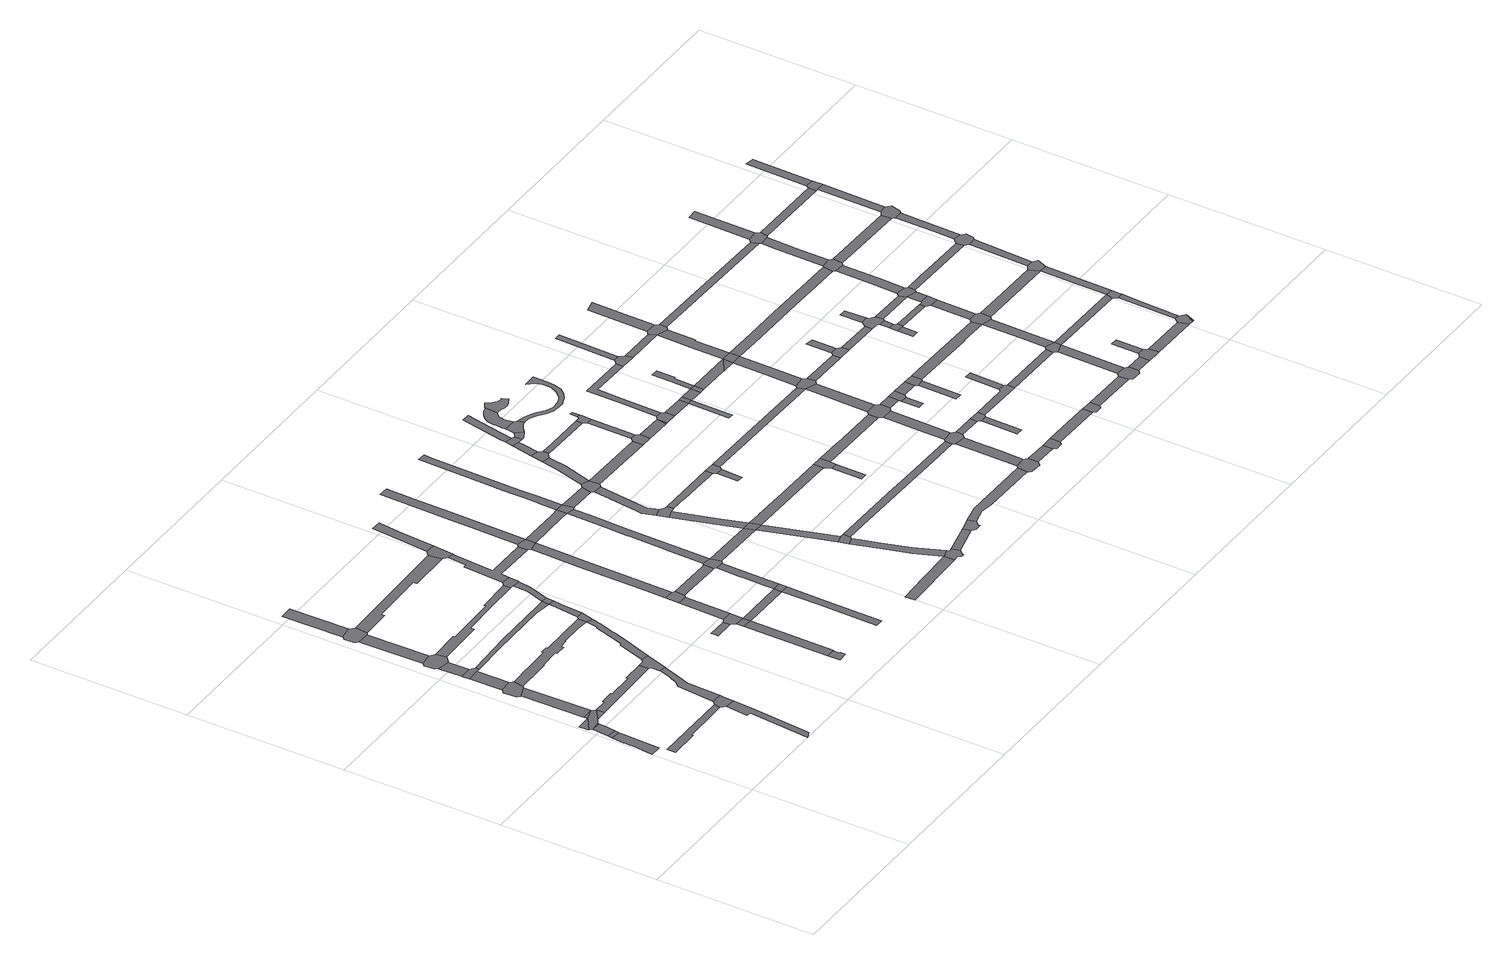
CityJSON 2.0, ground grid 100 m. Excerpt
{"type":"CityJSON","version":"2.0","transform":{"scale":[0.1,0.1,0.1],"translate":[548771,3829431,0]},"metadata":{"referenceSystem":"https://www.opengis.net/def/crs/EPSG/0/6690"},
"CityObjects":{
"road1":{"type":"Road","attributes":{"RoadStructureAttribute.sectionType":"1"},"geometry":[{"type":"MultiSurface","lod":"1","boundaries":[[[0,1,2,3,4,5,6,7,8,9]]]}]},
"road2":{"type":"Road","geometry":[{"type":"MultiSurface","lod":"1","boundaries":[[[10,0,9,11]]]}]},
"road3":{"type":"Road","attributes":{"RoadStructureAttribute.sectionType":"1"},"geometry":[{"type":"MultiSurface","lod":"1","boundaries":[[[12,13,10,11,14,15]]]}]},
"road4":{"type":"Road","attributes":{"RoadStructureAttribute.sectionType":"1"},"geometry":[{"type":"MultiSurface","lod":"1","boundaries":[[[16,12,15]]]}]},
"road5":{"type":"Road","geometry":[{"type":"MultiSurface","lod":"1","boundaries":[[[17,18,19]]]}]},
"road6":{"type":"Road","attributes":{"RoadStructureAttribute.sectionType":"1"},"geometry":[{"type":"MultiSurface","lod":"1","boundaries":[[[20,21,22,17,19,12,16,23,24,25]]]}]},
"road7":{"type":"Road","attributes":{"RoadStructureAttribute.sectionType":"1"},"geometry":[{"type":"MultiSurface","lod":"1","boundaries":[[[22,26,17]]]}]},
"road8":{"type":"Road","geometry":[{"type":"MultiSurface","lod":"1","boundaries":[[[25,24,27]]]}]},
"road9":{"type":"Road","attributes":{"RoadStructureAttribute.sectionType":"1"},"geometry":[{"type":"MultiSurface","lod":"1","boundaries":[[[28,29,30,31,32,33,34,35,36]]]}]},
"road10":{"type":"Road","attributes":{"RoadStructureAttribute.sectionType":"1"},"geometry":[{"type":"MultiSurface","lod":"1","boundaries":[[[37,38,39,26,22]]]}]},
"road11":{"type":"Road","geometry":[{"type":"MultiSurface","lod":"1","boundaries":[[[40,41,42,43,44,45,46,47,39,38,48,49]]]}]},
"road12":{"type":"Road","attributes":{"RoadStructureAttribute.sectionType":"1"},"geometry":[{"type":"MultiSurface","lod":"1","boundaries":[[[50,51,42,41]]]}]},
"road13":{"type":"Road","attributes":{"RoadStructureAttribute.sectionType":"1"},"geometry":[{"type":"MultiSurface","lod":"1","boundaries":[[[52,53,54,55,56,57,58,59,60]]]}]},
"road14":{"type":"Road","geometry":[{"type":"MultiSurface","lod":"1","boundaries":[[[61,62,63,64,65,51,50,66,67,68]]]}]},
"road15":{"type":"Road","attributes":{"RoadStructureAttribute.sectionType":"1"},"geometry":[{"type":"MultiSurface","lod":"1","boundaries":[[[69,70,63,62,71,72]]]}]},
"road16":{"type":"Road","geometry":[{"type":"MultiSurface","lod":"1","boundaries":[[[73,74,75,76,77,78,69,72,79,80,81]]]}]},
"road17":{"type":"Road","attributes":{"RoadStructureAttribute.sectionType":"1"},"geometry":[{"type":"MultiSurface","lod":"1","boundaries":[[[82,83,84,85,86,87,88,25,27,89]]]}]},
"road18":{"type":"Road","geometry":[{"type":"MultiSurface","lod":"1","boundaries":[[[90,36,35,52,60,91,92,93]]]}]},
"road19":{"type":"Road","attributes":{"RoadStructureAttribute.sectionType":"1"},"geometry":[{"type":"MultiSurface","lod":"1","boundaries":[[[94,95,75,74,96]]]}]},
"road20":{"type":"Road","geometry":[{"type":"MultiSurface","lod":"1","boundaries":[[[97,98,99,100,101,102,103,104,94,96,105,106,107]]]}]},
"road21":{"type":"Road","attributes":{"RoadStructureAttribute.sectionType":"1"},"geometry":[{"type":"MultiSurface","lod":"1","boundaries":[[[108,109,110,111,112,113,114,115,90,93,116,117,118,119,120,121]]]}]},
"road22":{"type":"Road","attributes":{"RoadStructureAttribute.sectionType":"1"},"geometry":[{"type":"MultiSurface","lod":"1","boundaries":[[[122,123,99,98]]]}]},
"road23":{"type":"Road","attributes":{"RoadStructureAttribute.sectionType":"1"},"geometry":[{"type":"MultiSurface","lod":"1","boundaries":[[[124,125,126,127,128,129,130,131,132,49,48,133,134,135,136,137,138,139,140,141,142,143,144,145]]]}]},
"road24":{"type":"Road","geometry":[{"type":"MultiSurface","lod":"1","boundaries":[[[146,147,82,89,148,108,121,149]]]}]},
"road25":{"type":"Road","attributes":{"RoadStructureAttribute.sectionType":"1"},"geometry":[{"type":"MultiSurface","lod":"1","boundaries":[[[150,151,152,153,68,67,154,155,156,157,158]]]}]},
"road26":{"type":"Road","attributes":{"RoadStructureAttribute.sectionType":"1"},"geometry":[{"type":"MultiSurface","lod":"1","boundaries":[[[159,160,161,162,163,164,165,81,80,166,167,168,169,170]]]}]},
"road27":{"type":"Road","attributes":{"RoadStructureAttribute.sectionType":"1"},"geometry":[{"type":"MultiSurface","lod":"1","boundaries":[[[144,171,172,173,174,175,176,146,149,177,178,179,180,181,182,183,184]]]}]},
"road28":{"type":"Road","attributes":{"RoadStructureAttribute.sectionType":"1"},"geometry":[{"type":"MultiSurface","lod":"1","boundaries":[[[185,186,107,106,187,188,189,190,191,192,193,194]]]}]},
"road29":{"type":"Road","geometry":[{"type":"MultiSurface","lod":"1","boundaries":[[[195,145,144,184,196]]]}]},
"road30":{"type":"Road","attributes":{"RoadStructureAttribute.sectionType":"1"},"geometry":[{"type":"MultiSurface","lod":"1","boundaries":[[[197,198,199,200,201,202,203]]]}]},
"road31":{"type":"Road","attributes":{"RoadStructureAttribute.sectionType":"1"},"geometry":[{"type":"MultiSurface","lod":"1","boundaries":[[[158,204,195,196,205,206]]]}]},
"road32":{"type":"Road","attributes":{"RoadStructureAttribute.sectionType":"1"},"geometry":[{"type":"MultiSurface","lod":"1","boundaries":[[[207,208,209,210,211,212,213]]]}]},
"road33":{"type":"Road","attributes":{"RoadStructureAttribute.sectionType":"1"},"geometry":[{"type":"MultiSurface","lod":"1","boundaries":[[[214,215,197,203,216,217]]]}]},
"road34":{"type":"Road","geometry":[{"type":"MultiSurface","lod":"1","boundaries":[[[150,158,206,218,219]]]}]},
"road35":{"type":"Road","attributes":{"RoadStructureAttribute.sectionType":"1"},"geometry":[{"type":"MultiSurface","lod":"1","boundaries":[[[220,221,150,219,222,223]]]}]},
"road36":{"type":"Road","geometry":[{"type":"MultiSurface","lod":"1","boundaries":[[[224,214,217,225]]]}]},
"road37":{"type":"Road","geometry":[{"type":"MultiSurface","lod":"1","boundaries":[[[226,213,212,224,225,227,228]]]}]},
"road38":{"type":"Road","geometry":[{"type":"MultiSurface","lod":"1","boundaries":[[[229,159,170,230,220,223,231,232]]]}]},
"road39":{"type":"Road","attributes":{"RoadStructureAttribute.sectionType":"1"},"geometry":[{"type":"MultiSurface","lod":"1","boundaries":[[[233,234,226,228,235]]]}]},
"road40":{"type":"Road","geometry":[{"type":"MultiSurface","lod":"1","boundaries":[[[236,233,235,237,238,239]]]}]},
"road41":{"type":"Road","attributes":{"RoadStructureAttribute.sectionType":"1"},"geometry":[{"type":"MultiSurface","lod":"1","boundaries":[[[225,217,240,241,242]]]}]},
"road42":{"type":"Road","geometry":[{"type":"MultiSurface","lod":"1","boundaries":[[[243,244,185,194,245,246,247,248]]]}]},
"road43":{"type":"Road","attributes":{"RoadStructureAttribute.sectionType":"1"},"geometry":[{"type":"MultiSurface","lod":"1","boundaries":[[[246,249,250,229,232,251,252,253,254,255,256,257,258,259,260,261,247]]]}]},
"road44":{"type":"Road","attributes":{"RoadStructureAttribute.sectionType":"1"},"geometry":[{"type":"MultiSurface","lod":"1","boundaries":[[[241,262,263,264,265,266,267,268]]]}]},
"road45":{"type":"Road","attributes":{"RoadStructureAttribute.sectionType":"1"},"geometry":[{"type":"MultiSurface","lod":"1","boundaries":[[[269,270,271,272,273,274,275,236,239]]]}]},
"road46":{"type":"Road","attributes":{"RoadStructureAttribute.sectionType":"1"},"geometry":[{"type":"MultiSurface","lod":"1","boundaries":[[[276,243,248,277,278]]]}]},
"road47":{"type":"Road","attributes":{"RoadStructureAttribute.sectionType":"1"},"geometry":[{"type":"MultiSurface","lod":"1","boundaries":[[[279,280,238,237,281,282,283,284]]]}]},
"road48":{"type":"Road","geometry":[{"type":"MultiSurface","lod":"1","boundaries":[[[242,241,268,285]]]}]},
"road49":{"type":"Road","geometry":[{"type":"MultiSurface","lod":"1","boundaries":[[[286,256,255,273,272,287]]]}]},
"road50":{"type":"Road","attributes":{"RoadStructureAttribute.sectionType":"1"},"geometry":[{"type":"MultiSurface","lod":"1","boundaries":[[[288,289,290,291,292,242,285,293,294,295,296]]]}]},
"road51":{"type":"Road","geometry":[{"type":"MultiSurface","lod":"1","boundaries":[[[297,284,283,288,296,298,299]]]}]},
"road52":{"type":"Road","attributes":{"RoadStructureAttribute.sectionType":"1"},"geometry":[{"type":"MultiSurface","lod":"1","boundaries":[[[300,301,302,303,286,287,304,305,306]]]}]},
"road53":{"type":"Road","attributes":{"RoadStructureAttribute.sectionType":"1"},"geometry":[{"type":"MultiSurface","lod":"1","boundaries":[[[307,287,272,308,309,310]]]}]},
"road54":{"type":"Road","attributes":{"RoadStructureAttribute.sectionType":"1"},"geometry":[{"type":"MultiSurface","lod":"1","boundaries":[[[309,311,312,313,314,315,316,297,299,317,318,319,320,321]]]}]},
"road55":{"type":"Road","attributes":{"RoadStructureAttribute.sectionType":"1"},"geometry":[{"type":"MultiSurface","lod":"1","boundaries":[[[322,323,324,325,326,327]]]}]},
"road56":{"type":"Road","attributes":{"RoadStructureAttribute.sectionType":"1"},"geometry":[{"type":"MultiSurface","lod":"1","boundaries":[[[328,299,298,329,330,331]]]}]},
"road57":{"type":"Road","geometry":[{"type":"MultiSurface","lod":"1","boundaries":[[[310,309,321,332,333]]]}]},
"road58":{"type":"Road","geometry":[{"type":"MultiSurface","lod":"1","boundaries":[[[331,330,334,335]]]}]},
"road59":{"type":"Road","attributes":{"RoadStructureAttribute.sectionType":"1"},"geometry":[{"type":"MultiSurface","lod":"1","boundaries":[[[330,336,337,338,339,334]]]}]},
"road60":{"type":"Road","attributes":{"RoadStructureAttribute.sectionType":"1"},"geometry":[{"type":"MultiSurface","lod":"1","boundaries":[[[340,341,342,343,344,331,335]]]}]},
"road61":{"type":"Road","geometry":[{"type":"MultiSurface","lod":"1","boundaries":[[[338,337,345,346,347,348]]]}]},
"road62":{"type":"Road","attributes":{"RoadStructureAttribute.sectionType":"1"},"geometry":[{"type":"MultiSurface","lod":"1","boundaries":[[[349,350,351,346,345,352,353,322,354]]]}]},
"road63":{"type":"Road","geometry":[{"type":"MultiSurface","lod":"1","boundaries":[[[355,356,357,343,342,358,359]]]}]},
"road64":{"type":"Road","attributes":{"RoadStructureAttribute.sectionType":"1"},"geometry":[{"type":"MultiSurface","lod":"1","boundaries":[[[360,361,333,332,362,363]]]}]},
"road65":{"type":"Road","geometry":[{"type":"MultiSurface","lod":"1","boundaries":[[[364,365,354,322,327,366,367,368,369,370,371,372,373]]]}]},
"road66":{"type":"Road","attributes":{"RoadStructureAttribute.sectionType":"1"},"geometry":[{"type":"MultiSurface","lod":"1","boundaries":[[[374,375,376,377,378,379,380,381,310,333,382,383,384,385,386]]]}]},
"road67":{"type":"Road","attributes":{"RoadStructureAttribute.sectionType":"1"},"geometry":[{"type":"MultiSurface","lod":"1","boundaries":[[[387,388,389,357,356,390,391,392]]]}]},
"road68":{"type":"Road","geometry":[{"type":"MultiSurface","lod":"1","boundaries":[[[393,363,362,387,392,394,395]]]}]},
"road69":{"type":"Road","attributes":{"RoadStructureAttribute.sectionType":"1"},"geometry":[{"type":"MultiSurface","lod":"1","boundaries":[[[396,373,372,397]]]}]},
"road70":{"type":"Road","attributes":{"RoadStructureAttribute.sectionType":"1"},"geometry":[{"type":"MultiSurface","lod":"1","boundaries":[[[359,358,398,399,400,401,402,403]]]}]},
"road71":{"type":"Road","attributes":{"RoadStructureAttribute.sectionType":"1"},"geometry":[{"type":"MultiSurface","lod":"1","boundaries":[[[404,405,393,395,406,407]]]}]},
"road72":{"type":"Road","geometry":[{"type":"MultiSurface","lod":"1","boundaries":[[[408,396,397,409,410,411,412]]]}]},
"road73":{"type":"Road","attributes":{"RoadStructureAttribute.sectionType":"1"},"geometry":[{"type":"MultiSurface","lod":"1","boundaries":[[[413,414,415,416,417,335,334,418,419,420]]]}]},
"road74":{"type":"Road","geometry":[{"type":"MultiSurface","lod":"1","boundaries":[[[421,404,407,422,423,424,425]]]}]},
"road75":{"type":"Road","attributes":{"RoadStructureAttribute.sectionType":"1"},"geometry":[{"type":"MultiSurface","lod":"1","boundaries":[[[395,394,426,427,428]]]}]},
"road76":{"type":"Road","attributes":{"RoadStructureAttribute.sectionType":"1"},"geometry":[{"type":"MultiSurface","lod":"1","boundaries":[[[429,430,421,425,431,432,433]]]}]},
"road77":{"type":"Road","geometry":[{"type":"MultiSurface","lod":"1","boundaries":[[[434,435,436,437]]]}]},
"road78":{"type":"Road","geometry":[{"type":"MultiSurface","lod":"1","boundaries":[[[438,429,433,439,440,441]]]}]},
"road79":{"type":"Road","geometry":[{"type":"MultiSurface","lod":"1","boundaries":[[[403,402,434,437,442,443]]]}]},
"road80":{"type":"Road","attributes":{"RoadStructureAttribute.sectionType":"1"},"geometry":[{"type":"MultiSurface","lod":"1","boundaries":[[[444,445,440,439,446,447]]]}]},
"road81":{"type":"Road","attributes":{"RoadStructureAttribute.sectionType":"1"},"geometry":[{"type":"MultiSurface","lod":"1","boundaries":[[[448,449,450,438,441,451,452]]]}]},
"road82":{"type":"Road","attributes":{"RoadStructureAttribute.sectionType":"1"},"geometry":[{"type":"MultiSurface","lod":"1","boundaries":[[[453,454,455,456,457,458,459,348,347,460,461,462,463]]]}]},
"road83":{"type":"Road","attributes":{"RoadStructureAttribute.sectionType":"1"},"geometry":[{"type":"MultiSurface","lod":"1","boundaries":[[[464,424,423,465,466]]]}]},
"road84":{"type":"Road","geometry":[{"type":"MultiSurface","lod":"1","boundaries":[[[467,468,444,447,469,470,471,472,473]]]}]},
"road85":{"type":"Road","attributes":{"RoadStructureAttribute.sectionType":"1"},"geometry":[{"type":"MultiSurface","lod":"1","boundaries":[[[474,408,412,475,476,477,478]]]}]},
"road86":{"type":"Road","attributes":{"RoadStructureAttribute.sectionType":"1"},"geometry":[{"type":"MultiSurface","lod":"1","boundaries":[[[479,480,481,482,483,484,485,486,487,488,489,467,473,490,491,492,493,494,495,496]]]}]},
"road87":{"type":"Road","geometry":[{"type":"MultiSurface","lod":"1","boundaries":[[[497,498,499,500]]]}]},
"road88":{"type":"Road","geometry":[{"type":"MultiSurface","lod":"1","boundaries":[[[501,428,427,502,503,504]]]}]},
"road89":{"type":"Road","geometry":[{"type":"MultiSurface","lod":"1","boundaries":[[[420,419,497,500,505,506]]]}]},
"road90":{"type":"Road","attributes":{"RoadStructureAttribute.sectionType":"1"},"geometry":[{"type":"MultiSurface","lod":"1","boundaries":[[[507,501,504,508]]]}]},
"road91":{"type":"Road","geometry":[{"type":"MultiSurface","lod":"1","boundaries":[[[509,510,511,466,465,507,508,512,513,514,515]]]}]},
"road92":{"type":"Road","attributes":{"RoadStructureAttribute.sectionType":"1"},"geometry":[{"type":"MultiSurface","lod":"1","boundaries":[[[503,502,516,517]]]}]},
"road93":{"type":"Road","geometry":[{"type":"MultiSurface","lod":"1","boundaries":[[[518,519,520,521,522,479,496,523,524,525,526,527,528,529,530]]]}]},
"road94":{"type":"Road","geometry":[{"type":"MultiSurface","lod":"1","boundaries":[[[531,532,533,509,515]]]}]},
"road95":{"type":"Road","attributes":{"RoadStructureAttribute.sectionType":"1"},"geometry":[{"type":"MultiSurface","lod":"1","boundaries":[[[517,516,534]]]}]},
"road96":{"type":"Road","attributes":{"RoadStructureAttribute.sectionType":"1"},"geometry":[{"type":"MultiSurface","lod":"1","boundaries":[[[535,536,537,538,539,540,541,542,543,544,545,546,547,548,549,550,551,552,553,554,555,556,557,558,559,560,561,562,563,564,565,472,471]]]}]},
"road97":{"type":"Road","geometry":[{"type":"MultiSurface","lod":"1","boundaries":[[[566,517,534,567,568,569]]]}]},
"road98":{"type":"Road","attributes":{"RoadStructureAttribute.sectionType":"1"},"geometry":[{"type":"MultiSurface","lod":"1","boundaries":[[[570,443,442,571,572]]]}]},
"road99":{"type":"Road","geometry":[{"type":"MultiSurface","lod":"1","boundaries":[[[573,574,478,477,575,576,577,578,579,580]]]}]},
"road100":{"type":"Road","attributes":{"RoadStructureAttribute.sectionType":"1"},"geometry":[{"type":"MultiSurface","lod":"1","boundaries":[[[581,582,506,505,583,584]]]}]},
"road101":{"type":"Road","attributes":{"RoadStructureAttribute.sectionType":"1"},"geometry":[{"type":"MultiSurface","lod":"1","boundaries":[[[568,567,585,586,587]]]}]},
"road102":{"type":"Road","attributes":{"RoadStructureAttribute.sectionType":"1"},"geometry":[{"type":"MultiSurface","lod":"1","boundaries":[[[588,589,574,573,590,591,592,593]]]}]},
"road103":{"type":"Road","attributes":{"RoadStructureAttribute.sectionType":"1"},"geometry":[{"type":"MultiSurface","lod":"1","boundaries":[[[586,594,595,596,597,598,599,600]]]}]},
"road104":{"type":"Road","geometry":[{"type":"MultiSurface","lod":"1","boundaries":[[[587,586,600,601]]]}]},
"road105":{"type":"Road","attributes":{"RoadStructureAttribute.sectionType":"1"},"geometry":[{"type":"MultiSurface","lod":"1","boundaries":[[[580,579,602,603]]]}]},
"road106":{"type":"Road","geometry":[{"type":"MultiSurface","lod":"1","boundaries":[[[604,605,463,462,588,593,606,607]]]}]},
"road107":{"type":"Road","attributes":{"RoadStructureAttribute.sectionType":"1"},"geometry":[{"type":"MultiSurface","lod":"1","boundaries":[[[608,609,566,569,610,611,612,613]]]}]},
"road108":{"type":"Road","attributes":{"RoadStructureAttribute.sectionType":"1"},"geometry":[{"type":"MultiSurface","lod":"1","boundaries":[[[601,600,614,615,616]]]}]},
"road109":{"type":"Road","attributes":{"RoadStructureAttribute.sectionType":"1"},"geometry":[{"type":"MultiSurface","lod":"1","boundaries":[[[617,618,605,604,619,620]]]}]},
"road110":{"type":"Road","geometry":[{"type":"MultiSurface","lod":"1","boundaries":[[[603,602,621,622,623,624]]]}]},
"road111":{"type":"Road","geometry":[{"type":"MultiSurface","lod":"1","boundaries":[[[616,615,625,626,627]]]}]},
"road112":{"type":"Road","attributes":{"RoadStructureAttribute.sectionType":"1"},"geometry":[{"type":"MultiSurface","lod":"1","boundaries":[[[607,606,628,629]]]}]},
"road113":{"type":"Road","geometry":[{"type":"MultiSurface","lod":"1","boundaries":[[[630,631,584,583,617,620,632,633]]]}]},
"road114":{"type":"Road","attributes":{"RoadStructureAttribute.sectionType":"1"},"geometry":[{"type":"MultiSurface","lod":"1","boundaries":[[[634,635,636,637,638,616,627]]]}]},
"road115":{"type":"Road","geometry":[{"type":"MultiSurface","lod":"1","boundaries":[[[639,640,641,642]]]}]},
"road116":{"type":"Road","attributes":{"RoadStructureAttribute.sectionType":"1"},"geometry":[{"type":"MultiSurface","lod":"1","boundaries":[[[571,631,630,643]]]}]},
"road117":{"type":"Road","geometry":[{"type":"MultiSurface","lod":"1","boundaries":[[[629,628,642,641,644,645]]]}]},
"road118":{"type":"Road","attributes":{"RoadStructureAttribute.sectionType":"1"},"geometry":[{"type":"MultiSurface","lod":"1","boundaries":[[[633,632,646,647,648]]]}]},
"road119":{"type":"Road","attributes":{"RoadStructureAttribute.sectionType":"1"},"geometry":[{"type":"MultiSurface","lod":"1","boundaries":[[[649,627,626,650,651]]]}]},
"road120":{"type":"Road","geometry":[{"type":"MultiSurface","lod":"1","boundaries":[[[652,613,612,653,654,655]]]}]},
"road121":{"type":"Road","attributes":{"RoadStructureAttribute.sectionType":"1"},"geometry":[{"type":"MultiSurface","lod":"1","boundaries":[[[652,655,656]]]}]},
"road122":{"type":"Road","geometry":[{"type":"MultiSurface","lod":"1","boundaries":[[[657,658,659,660]]]}]},
"road123":{"type":"Road","attributes":{"RoadStructureAttribute.sectionType":"1"},"geometry":[{"type":"MultiSurface","lod":"1","boundaries":[[[661,624,623,662,663]]]}]},
"road124":{"type":"Road","geometry":[{"type":"MultiSurface","lod":"1","boundaries":[[[664,665,572,571,643,666,667]]]}]},
"road125":{"type":"Road","geometry":[{"type":"MultiSurface","lod":"1","boundaries":[[[648,647,657,660,668,669]]]}]},
"road126":{"type":"Road","attributes":{"RoadStructureAttribute.sectionType":"1"},"geometry":[{"type":"MultiSurface","lod":"1","boundaries":[[[670,671,672,673,674,675,652,656]]]}]},
"road127":{"type":"Road","attributes":{"RoadStructureAttribute.sectionType":"1"},"geometry":[{"type":"MultiSurface","lod":"1","boundaries":[[[651,650,676,677,678]]]}]},
"road128":{"type":"Road","attributes":{"RoadStructureAttribute.sectionType":"1"},"geometry":[{"type":"MultiSurface","lod":"1","boundaries":[[[678,679,680,665,664,681,682]]]}]},
"road129":{"type":"Road","attributes":{"RoadStructureAttribute.sectionType":"1"},"geometry":[{"type":"MultiSurface","lod":"1","boundaries":[[[669,668,683,684]]]}]},
"road130":{"type":"Road","geometry":[{"type":"MultiSurface","lod":"1","boundaries":[[[685,686,645,644,687,688,689]]]}]},
"road131":{"type":"Road","attributes":{"RoadStructureAttribute.sectionType":"1"},"geometry":[{"type":"MultiSurface","lod":"1","boundaries":[[[654,653,690,691]]]}]},
"road132":{"type":"Road","attributes":{"RoadStructureAttribute.sectionType":"1"},"geometry":[{"type":"MultiSurface","lod":"1","boundaries":[[[692,693,694,695]]]}]},
"road133":{"type":"Road","geometry":[{"type":"MultiSurface","lod":"1","boundaries":[[[651,678,682,696]]]}]},
"road134":{"type":"Road","attributes":{"RoadStructureAttribute.sectionType":"1"},"geometry":[{"type":"MultiSurface","lod":"1","boundaries":[[[697,667,666,698,699]]]}]},
"road135":{"type":"Road","geometry":[{"type":"MultiSurface","lod":"1","boundaries":[[[684,683,695,694,700,701]]]}]},
"road136":{"type":"Road","geometry":[{"type":"MultiSurface","lod":"1","boundaries":[[[663,662,702,703,704,705]]]}]},
"road137":{"type":"Road","attributes":{"RoadStructureAttribute.sectionType":"1"},"geometry":[{"type":"MultiSurface","lod":"1","boundaries":[[[690,706,651,696,707,708,709]]]}]},
"road138":{"type":"Road","geometry":[{"type":"MultiSurface","lod":"1","boundaries":[[[710,711,685,689]]]}]},
"road139":{"type":"Road","geometry":[{"type":"MultiSurface","lod":"1","boundaries":[[[712,691,690,709,713,714,715]]]}]},
"road140":{"type":"Road","geometry":[{"type":"MultiSurface","lod":"1","boundaries":[[[716,717,699,698,718,719]]]}]},
"road141":{"type":"Road","attributes":{"RoadStructureAttribute.sectionType":"1"},"geometry":[{"type":"MultiSurface","lod":"1","boundaries":[[[705,704,720,721,722,723]]]}]},
"road142":{"type":"Road","attributes":{"RoadStructureAttribute.sectionType":"1"},"geometry":[{"type":"MultiSurface","lod":"1","boundaries":[[[724,725,726,712,715]]]}]},
"road143":{"type":"Road","geometry":[{"type":"MultiSurface","lod":"1","boundaries":[[[727,728,717,716]]]}]},
"road144":{"type":"Road","attributes":{"RoadStructureAttribute.sectionType":"1"},"geometry":[{"type":"MultiSurface","lod":"1","boundaries":[[[688,687,729,730]]]}]},
"road145":{"type":"Road","attributes":{"RoadStructureAttribute.sectionType":"1"},"geometry":[{"type":"MultiSurface","lod":"1","boundaries":[[[719,718,731,732]]]}]},
"road146":{"type":"Road","attributes":{"RoadStructureAttribute.sectionType":"1"},"geometry":[{"type":"MultiSurface","lod":"1","boundaries":[[[733,701,700,734,735,736,737]]]}]},
"road147":{"type":"Road","geometry":[{"type":"MultiSurface","lod":"1","boundaries":[[[738,723,722,739,740,741,742,743,744,745]]]}]},
"road148":{"type":"Road","attributes":{"RoadStructureAttribute.sectionType":"1"},"geometry":[{"type":"MultiSurface","lod":"1","boundaries":[[[746,747,738,745]]]}]},
"road149":{"type":"Road","geometry":[{"type":"MultiSurface","lod":"1","boundaries":[[[748,749,750,751,752]]]}]},
"road150":{"type":"Road","attributes":{"RoadStructureAttribute.sectionType":"1"},"geometry":[{"type":"MultiSurface","lod":"1","boundaries":[[[753,754,696,682,755,756,757,758,759,760]]]}]},
"road151":{"type":"Road","attributes":{"RoadStructureAttribute.sectionType":"1"},"geometry":[{"type":"MultiSurface","lod":"1","boundaries":[[[744,743,761,762]]]}]},
"road152":{"type":"Road","geometry":[{"type":"MultiSurface","lod":"1","boundaries":[[[763,764,748,752,765,766,767,768]]]}]},
"road153":{"type":"Road","geometry":[{"type":"MultiSurface","lod":"1","boundaries":[[[769,770,771,732,731,772,773,774,775,776,777]]]}]},
"road154":{"type":"Road","attributes":{"RoadStructureAttribute.sectionType":"1"},"geometry":[{"type":"MultiSurface","lod":"1","boundaries":[[[778,775,774,779,763,768]]]}]},
"road155":{"type":"Road","geometry":[{"type":"MultiSurface","lod":"1","boundaries":[[[780,730,729,747,746,781]]]}]},
"road156":{"type":"Road","geometry":[{"type":"MultiSurface","lod":"1","boundaries":[[[782,783,771,770]]]}]},
"road157":{"type":"Road","geometry":[{"type":"MultiSurface","lod":"1","boundaries":[[[784,762,761,785,786,787,788,789,790,791]]]}]},
"road158":{"type":"Road","attributes":{"RoadStructureAttribute.sectionType":"1"},"geometry":[{"type":"MultiSurface","lod":"1","boundaries":[[[736,792,780,781,793,794]]]}]},
"road159":{"type":"Road","attributes":{"RoadStructureAttribute.sectionType":"1"},"geometry":[{"type":"MultiSurface","lod":"1","boundaries":[[[766,765,795,796]]]}]},
"road160":{"type":"Road","attributes":{"RoadStructureAttribute.sectionType":"1"},"geometry":[{"type":"MultiSurface","lod":"1","boundaries":[[[714,713,797,798,799]]]}]},
"road161":{"type":"Road","geometry":[{"type":"MultiSurface","lod":"1","boundaries":[[[800,801,784,791]]]}]},
"road162":{"type":"Road","attributes":{"RoadStructureAttribute.sectionType":"1"},"geometry":[{"type":"MultiSurface","lod":"1","boundaries":[[[777,776,802,803,804]]]}]},
"road163":{"type":"Road","geometry":[{"type":"MultiSurface","lod":"1","boundaries":[[[805,806,737,736,794,807,808]]]}]},
"road164":{"type":"Road","attributes":{"RoadStructureAttribute.sectionType":"1"},"geometry":[{"type":"MultiSurface","lod":"1","boundaries":[[[809,806,805,810]]]}]},
"road165":{"type":"Road","geometry":[{"type":"MultiSurface","lod":"1","boundaries":[[[811,812,796,795,809,810,813]]]}]},
"road166":{"type":"Road","attributes":{"RoadStructureAttribute.sectionType":"1"},"geometry":[{"type":"MultiSurface","lod":"1","boundaries":[[[790,789,814,815]]]}]},
"road167":{"type":"Road","attributes":{"RoadStructureAttribute.sectionType":"1"},"geometry":[{"type":"MultiSurface","lod":"1","boundaries":[[[803,816,811,813,817]]]}]},
"road168":{"type":"Road","attributes":{"RoadStructureAttribute.sectionType":"1"},"geometry":[{"type":"MultiSurface","lod":"1","boundaries":[[[781,746,818,819]]]}]},
"road169":{"type":"Road","geometry":[{"type":"MultiSurface","lod":"1","boundaries":[[[820,804,803,817,821,822,823]]]}]},
"road170":{"type":"Road","attributes":{"RoadStructureAttribute.sectionType":"1"},"geometry":[{"type":"MultiSurface","lod":"1","boundaries":[[[824,825,820,823,826,827]]]}]},
"road171":{"type":"Road","geometry":[{"type":"MultiSurface","lod":"1","boundaries":[[[828,815,814,829,830,831,832]]]}]},
"road172":{"type":"Road","attributes":{"RoadStructureAttribute.sectionType":"1"},"geometry":[{"type":"MultiSurface","lod":"1","boundaries":[[[833,834,808,807,835,836]]]}]},
"road173":{"type":"Road","geometry":[{"type":"MultiSurface","lod":"1","boundaries":[[[837,838,760,759,824,827,839,840]]]}]},
"road174":{"type":"Road","attributes":{"RoadStructureAttribute.sectionType":"1"},"geometry":[{"type":"MultiSurface","lod":"1","boundaries":[[[830,829,841,842,843]]]}]},
"road175":{"type":"Road","attributes":{"RoadStructureAttribute.sectionType":"1"},"geometry":[{"type":"MultiSurface","lod":"1","boundaries":[[[844,845,846,847,828,832]]]}]},
"road176":{"type":"Road","attributes":{"RoadStructureAttribute.sectionType":"1"},"geometry":[{"type":"MultiSurface","lod":"1","boundaries":[[[848,849,850,851,838,837]]]}]},
"road177":{"type":"Road","geometry":[{"type":"MultiSurface","lod":"1","boundaries":[[[819,818,846,845,852,853]]]}]},
"road178":{"type":"Road","attributes":{"RoadStructureAttribute.sectionType":"1"},"geometry":[{"type":"MultiSurface","lod":"1","boundaries":[[[854,855,822,821,856,857]]]}]},
"road179":{"type":"Road","geometry":[{"type":"MultiSurface","lod":"1","boundaries":[[[858,859,799,798,850,849,860,861]]]}]},
"road180":{"type":"Road","attributes":{"RoadStructureAttribute.sectionType":"1"},"geometry":[{"type":"MultiSurface","lod":"1","boundaries":[[[835,862,819,853,863,864]]]}]},
"road181":{"type":"Road","attributes":{"RoadStructureAttribute.sectionType":"1"},"geometry":[{"type":"MultiSurface","lod":"1","boundaries":[[[865,866,859,858]]]}]},
"road182":{"type":"Road","geometry":[{"type":"MultiSurface","lod":"1","boundaries":[[[867,836,835,864,868,869]]]}]},
"road183":{"type":"Road","attributes":{"RoadStructureAttribute.sectionType":"1"},"geometry":[{"type":"MultiSurface","lod":"1","boundaries":[[[870,840,839,871,872,873]]]}]},
"road184":{"type":"Road","attributes":{"RoadStructureAttribute.sectionType":"1"},"geometry":[{"type":"MultiSurface","lod":"1","boundaries":[[[874,875,867,869]]]}]},
"road185":{"type":"Road","geometry":[{"type":"MultiSurface","lod":"1","boundaries":[[[876,857,856,875,874,877,878,879]]]}]},
"road186":{"type":"Road","attributes":{"RoadStructureAttribute.sectionType":"1"},"geometry":[{"type":"MultiSurface","lod":"1","boundaries":[[[861,860,880,881]]]}]},
"road187":{"type":"Road","attributes":{"RoadStructureAttribute.sectionType":"1"},"geometry":[{"type":"MultiSurface","lod":"1","boundaries":[[[882,883,876,879,884]]]}]},
"road188":{"type":"Road","geometry":[{"type":"MultiSurface","lod":"1","boundaries":[[[885,886,873,872,882,884,887,888]]]}]},
"road189":{"type":"Road","attributes":{"RoadStructureAttribute.sectionType":"1"},"geometry":[{"type":"MultiSurface","lod":"1","boundaries":[[[889,886,885,890]]]}]},
"road190":{"type":"Road","geometry":[{"type":"MultiSurface","lod":"1","boundaries":[[[891,881,880,889,890,892]]]}]},
"road191":{"type":"Road","attributes":{"RoadStructureAttribute.sectionType":"1"},"geometry":[{"type":"MultiSurface","lod":"1","boundaries":[[[893,891,892,894]]]}]}
},
"vertices":[
[27,909,0],[26,903,0],[19,833,0],[23,833,0],[19,786,0],[17,764,0],[6,643,0],[76,640,0],[85,881,0],[87,902,0],
[28,937,0],[90,929,0],
[40,1040,0],[30,937,0],[98,989,0],[101,1037,0],
[101,1049,0],
[112,1120,0],[22,1118,0],[25,1058,0],
[192,1135,0],[189,1138,0],[187,1141,0],[105,1049,0],[132,1068,0],[207,1121,0],
[112,1140,0],
[208,1070,0],
[90,596,0],[90,542,0],[274,545,0],[276,545,0],[276,555,0],[276,556,0],[514,558,0],[579,560,0],[587,598,0],
[184,1341,0],[180,1567,0],[106,1538,0],
[196,1650,0],[184,1662,0],[104,1659,0],[87,1643,0],[83,1640,0],[81,1638,0],[88,1558,0],[103,1541,0],[190,1581,0],[203,1642,0],
[179,1866,0],[97,1863,0],
[606,531,0],[593,392,0],[621,390,0],[584,3,0],[630,22,0],[628,32,0],[628,45,0],[663,411,0],[669,527,0],
[185,1905,0],[175,1913,0],[95,1911,0],[96,1897,0],[96,1895,0],[183,1866,0],[204,1866,0],[204,1891,0],
[92,2057,0],[94,1970,0],[174,1980,0],[172,2046,0],
[190,2150,0],[171,2165,0],[92,2155,0],[76,2140,0],[79,2075,0],[92,2064,0],[203,2071,0],[212,2079,0],[199,2143,0],
[690,1142,0],[552,1140,0],[552,1129,0],[381,1125,0],[381,1136,0],[292,1134,0],[292,1123,0],[691,1082,0],
[608,619,0],[670,553,0],[673,595,0],[674,616,0],
[83,2560,0],[84,2524,0],[163,2558,0],
[179,2655,0],[159,2674,0],[79,2662,0],[73,2654,0],[62,2643,0],[66,2582,0],[74,2574,0],[83,2564,0],[169,2562,0],[179,2567,0],[190,2646,0],
[705,1016,0],[705,1014,0],[705,1013,0],[683,947,0],[678,935,0],[673,923,0],[660,891,0],[629,856,0],[685,832,0],[710,906,0],[713,916,0],[720,935,0],[744,1007,0],[745,1010,0],
[155,3047,0],[75,3046,0],
[567,1650,0],[567,1656,0],[567,1662,0],[529,1662,0],[521,1662,0],[521,1650,0],[409,1648,0],[288,1647,0],[287,1643,0],[365,1583,0],[421,1585,0],[422,1589,0],[553,1596,0],[553,1582,0],[622,1583,0],[622,1599,0],[674,1600,0],[674,1607,0],[815,1607,0],[835,1606,0],[893,1600,0],[891,1653,0],
[746,1161,0],[727,1142,0],[705,1073,0],[792,1146,0],
[933,1908,0],[931,1908,0],[888,1908,0],[518,1904,0],[424,1873,0],[824,1877,0],[889,1868,0],[926,1862,0],[930,1862,0],
[953,2166,0],[736,2159,0],[736,2146,0],[513,2141,0],[399,2138,0],[398,2150,0],[391,2150,0],[277,2082,0],[514,2089,0],[514,2112,0],[736,2117,0],[954,2123,0],
[892,1595,0],[880,1529,0],[873,1524,0],[843,1428,0],[812,1332,0],[800,1332,0],[857,1338,0],[881,1416,0],[883,1422,0],[885,1431,0],[916,1533,0],[916,1535,0],[925,1564,0],[931,1587,0],
[981,2666,0],[194,2646,0],[183,2568,0],[371,2571,0],[371,2594,0],[379,2594,0],[408,2595,0],[722,2603,0],[723,2580,0],[994,2586,0],
[907,1667,0],[951,1666,0],
[1302,309,0],[1303,233,0],[1364,239,0],[1364,242,0],[1364,271,0],[1357,271,0],[1357,310,0],
[924,1810,0],[963,1806,0],[967,1858,0],
[1154,965,0],[1154,943,0],[1154,940,0],[1154,933,0],[1153,921,0],[1277,920,0],[1277,963,0],
[1301,844,0],[1300,745,0],[1364,310,0],[1365,843,0],
[970,1898,0],[971,1906,0],
[977,2121,0],[971,2025,0],[1013,2031,0],[1026,2114,0],
[1302,893,0],[1365,890,0],
[1303,975,0],[1366,942,0],[1366,974,0],
[975,2188,0],[974,2124,0],[1028,2130,0],[1034,2182,0],
[1308,1262,0],[1304,1054,0],[1372,1260,0],
[1310,1352,0],[1387,1275,0],[1389,1337,0],[1375,1350,0],
[1676,841,0],[1691,841,0],[1692,891,0],
[1012,2692,0],[1004,2686,0],[1002,2579,0],[1021,2562,0],[1061,2559,0],[1072,2687,0],
[1013,2442,0],[991,2442,0],[1039,2229,0],[1039,2237,0],[1044,2237,0],[1135,2235,0],[1308,2232,0],[1304,2289,0],[1142,2290,0],[1050,2292,0],[1042,2292,0],[1043,2304,0],[1060,2548,0],
[1691,840,0],[1690,607,0],[1686,269,0],[1686,232,0],[1735,232,0],[1739,510,0],[1744,840,0],
[1381,1910,0],[1384,2059,0],[1384,2061,0],[1388,2228,0],[1322,2215,0],[1317,1910,0],[1314,1511,0],
[1043,3060,0],[1089,2900,0],[1103,3055,0],
[1673,1336,0],[1671,1336,0],[1422,1275,0],[1672,1273,0],[1687,1273,0],[1685,1336,0],
[1745,890,0],
[1324,2304,0],[1389,2293,0],
[1698,1260,0],[1695,1115,0],[1695,1085,0],[1693,945,0],[1692,898,0],[1746,946,0],[1747,1020,0],[1747,1021,0],[1752,1259,0],
[1698,1349,0],[1767,1273,0],[1752,1336,0],
[1338,3191,0],[1337,3172,0],[1330,2667,0],[1329,2665,0],[1395,2777,0],[1398,3023,0],[1400,3187,0],
[1662,2291,0],[1662,2229,0],[1714,2227,0],[1715,2293,0],
[1709,1969,0],[1707,1913,0],[1706,1842,0],[1706,1810,0],[1702,1593,0],[1702,1587,0],[1754,1507,0],[1758,1828,0],[1760,1914,0],[1766,2115,0],[1768,2217,0],
[2437,260,0],[2191,249,0],[1998,242,0],[2001,179,0],[2402,194,0],[2440,195,0],
[1936,1334,0],[1945,1271,0],[2118,1269,0],[2095,1332,0],
[1785,2226,0],[1769,2290,0],
[2174,1268,0],[2153,1332,0],
[2214,950,0],[2251,825,0],[2304,841,0],[2270,951,0],
[2101,1507,0],[2060,1645,0],[2029,1750,0],[1974,1733,0],[2013,1605,0],
[2269,765,0],[2318,780,0],[2329,795,0],[2330,840,0],
[2419,455,0],[2366,624,0],[2330,741,0],[2325,578,0],[2372,425,0],[2489,280,0],
[2038,1798,0],[2009,1818,0],[1953,1801,0],[2056,1756,0],[2057,1798,0],
[1873,2288,0],[1872,2288,0],[1954,2222,0],[1970,2286,0],
[2504,261,0],[2495,263,0],[2472,197,0],[2475,194,0],[2487,181,0],[2506,178,0],[2508,188,0],[2514,195,0],[2530,213,0],[2518,264,0],
[1730,3183,0],[1725,2930,0],[1723,2736,0],[1721,2641,0],[1720,2569,0],[1719,2501,0],[1717,2412,0],[1717,2411,0],[1771,2453,0],[1772,2557,0],[1773,2683,0],[1780,3136,0],[1781,3181,0],
[1966,2203,0],[1933,1916,0],[1929,1880,0],[1984,1882,0],[1989,1916,0],[2024,2202,0],
[1991,2305,0],[2047,2221,0],[2041,2286,0],
[2713,311,0],[2725,263,0],
[2168,1754,0],[2168,1751,0],[2345,1748,0],[2408,1747,0],[2450,1747,0],[2450,1792,0],
[2064,2596,0],[2042,2485,0],[2094,2468,0],[2115,2586,0],
[2798,332,0],[2746,245,0],[2788,245,0],[2788,257,0],[2809,283,0],
[2488,1326,0],[2400,1327,0],[2398,1327,0],[2249,1330,0],[2248,1330,0],[2738,1260,0],[2811,1258,0],[2812,1320,0],
[2080,2679,0],[2138,2605,0],[2149,2605,0],[2150,2646,0],[2131,2670,0],
[2082,2220,0],[2488,2212,0],[2482,2277,0],
[2107,2812,0],[2105,2801,0],[2148,2764,0],[2148,2765,0],[2155,2803,0],
[2464,1726,0],[2461,1592,0],[2505,1590,0],[2509,1723,0],
[2118,2866,0],[2187,2803,0],[2186,2850,0],[2166,2857,0],
[2526,1746,0],[2526,1791,0],
[2218,2871,0],[2206,2861,0],[2204,2803,0],[2254,2829,0],
[2179,3172,0],[2157,3069,0],[2124,2899,0],[2196,3008,0],[2228,3172,0],
[3313,823,0],[3068,827,0],[2877,830,0],[2876,830,0],[2875,830,0],[2858,832,0],[2847,832,0],[2523,791,0],[3175,780,0],[3369,777,0],[3373,823,0],
[2246,2644,0],[2485,2600,0],[2492,2642,0],
[2224,2929,0],[2223,2901,0],[2283,2854,0],[2313,2872,0],[2332,2875,0],[2325,2914,0],[2305,2927,0],
[2912,359,0],[2906,306,0],[2994,295,0],[3355,290,0],[3363,354,0],
[2338,3127,0],[2306,3119,0],[2274,3101,0],[2266,3093,0],[2249,3076,0],[2239,3056,0],[2234,3046,0],[2228,3012,0],[2227,3006,0],[2225,2958,0],[2225,2952,0],[2303,2952,0],[2302,2954,0],[2297,2989,0],[2300,2998,0],[2307,3027,0],[2310,3030,0],[2329,3049,0],
[2832,1217,0],[2831,1027,0],[2876,1027,0],[2877,1217,0],
[2502,2299,0],[2559,2211,0],[2561,2277,0],[2542,2298,0],
[2877,1256,0],[2878,1319,0],
[2507,2578,0],[2548,2578,0],
[2526,2654,0],[2520,2642,0],[2513,2642,0],[2549,2641,0],[2548,2641,0],[2548,2642,0],[2548,2654,0],
[2722,2208,0],[2733,2271,0],
[2444,3095,0],[2423,3103,0],[2401,3120,0],[2378,3157,0],[2341,3134,0],[2344,3049,0],[2346,3049,0],[2369,3047,0],[2394,3040,0],[2417,3038,0],[2439,3045,0],[2478,3065,0],[2461,3098,0],
[2548,2703,0],[2538,2703,0],[2528,2704,0],
[2732,2208,0],
[2343,2877,0],[2378,2872,0],[2416,2850,0],[2461,2818,0],[2500,2798,0],[2504,2796,0],[2542,2791,0],[2584,2789,0],[2615,2801,0],[2634,2807,0],[2674,2833,0],[2691,2854,0],[2706,2871,0],[2720,2921,0],[2725,2971,0],[2723,3059,0],[2644,3057,0],[2679,3018,0],[2690,2978,0],[2688,2923,0],[2663,2873,0],[2662,2871,0],[2631,2837,0],[2599,2824,0],[2589,2819,0],[2536,2816,0],[2502,2829,0],[2491,2833,0],[2446,2866,0],[2411,2885,0],[2370,2902,0],
[2756,2291,0],[2810,2207,0],[2811,2268,0],[2797,2286,0],
[2709,1788,0],[3398,1731,0],[3383,1778,0],
[3448,372,0],[3376,367,0],[3363,282,0],[3370,274,0],[3374,270,0],[3446,266,0],[3469,288,0],[3467,352,0],
[3053,1316,0],[3051,1316,0],[3370,1249,0],[3371,1310,0],
[2947,2205,0],[2952,2205,0],[2953,2267,0],
[3382,761,0],[3380,642,0],[3451,525,0],[3454,672,0],[3454,715,0],[3455,752,0],
[2947,1946,0],[2964,1945,0],[2979,1943,0],[2980,1943,0],[2980,1944,0],[2980,1983,0],[2982,2205,0],
[2983,2266,0],
[3617,286,0],[3618,349,0],
[3456,840,0],[3384,835,0],[3476,774,0],[3479,819,0],
[2764,2742,0],[2760,2495,0],[2802,2570,0],[2805,2695,0],[3065,2692,0],[3065,2737,0],
[2985,2205,0],[3074,2204,0],[3074,2266,0],
[3390,1228,0],[3386,962,0],[3459,963,0],[3464,1226,0],
[3631,267,0],[3675,268,0],[3693,285,0],[3694,348,0],
[3086,2204,0],[3106,2204,0],[3107,2265,0],
[3625,772,0],[3625,817,0],
[3465,1331,0],[3392,1330,0],[3486,1244,0],[3486,1308,0],
[3110,2395,0],[3122,2395,0],[3124,2515,0],[3079,2516,0],[3077,2395,0],
[3636,525,0],[3681,524,0],[3685,756,0],[3640,753,0],
[3471,1706,0],
[3698,770,0],[3699,816,0],
[3570,1242,0],[3573,1242,0],[3575,1307,0],
[3111,2265,0],[3315,2202,0],[3408,2263,0],
[3092,2764,0],[3166,2691,0],[3157,2735,0],[3132,2760,0],
[3132,2764,0],
[3573,1222,0],[3571,1111,0],[3616,1111,0],[3618,1222,0],
[3994,343,0],[4025,280,0],[4025,342,0],
[3472,1797,0],[3398,1789,0],[3495,1726,0],[3491,1776,0],
[3635,1241,0],[3636,1306,0],
[3132,2777,0],[3136,3145,0],[3098,3144,0],[3092,2777,0],[3092,2769,0],[3092,2768,0],
[3315,2200,0],[3337,2200,0],[3406,2199,0],
[3403,1981,0],[3403,1930,0],[3475,1931,0],[3478,2199,0],
[3737,1239,0],[3738,1304,0],
[3946,828,0],[3930,812,0],[4003,765,0],[4004,811,0],[3991,827,0],
[3415,2687,0],[3393,2733,0],
[3748,982,0],[3793,982,0],[3795,1229,0],[3750,1224,0],
[3476,2263,0],
[3747,1770,0],[3750,1722,0],[3751,1770,0],
[3805,1238,0],[3806,1303,0],
[4039,264,0],[4084,263,0],[4098,278,0],[4099,341,0],
[3410,2472,0],[3477,2483,0],[3484,2483,0],[3485,2664,0],
[3998,1045,0],[3953,1047,0],
[3414,2752,0],[3506,2683,0],[3509,2729,0],[3488,2750,0],
[3814,1789,0],[3766,1789,0],[3838,1721,0],[3839,1770,0],
[4185,277,0],[4276,276,0],[4394,274,0],[4391,337,0],
[3492,2949,0],[3496,3153,0],[3421,3137,0],
[3815,1944,0],[3765,1949,0],
[4400,759,0],[4401,805,0],
[4074,1717,0],[4075,1764,0],
[3935,1300,0],[4242,1229,0],[4241,1232,0],[4425,1228,0],[4410,1291,0],
[4411,356,0],[4410,255,0],[4473,253,0],[4482,260,0],[4486,264,0],[4496,272,0],[4493,336,0],[4474,351,0],
[4483,759,0],[4418,740,0],
[4133,1589,0],[4132,1490,0],[4174,1490,0],[4176,1586,0],[4176,1588,0],
[3933,2256,0],[3691,2260,0],[3633,2197,0],[3689,2196,0],[4052,2192,0],[4101,2191,0],[4430,2186,0],[4439,2249,0],
[4607,269,0],[4609,334,0],
[4134,1641,0],[4133,1599,0],[4187,1588,0],[4188,1623,0],[4186,1625,0],[4173,1640,0],
[4149,1783,0],[4148,1796,0],[4099,1795,0],[4113,1716,0],[4123,1716,0],[4134,1705,0],[4177,1705,0],[4185,1716,0],[4179,1762,0],
[4174,1657,0],[4134,1659,0],
[4420,824,0],[4484,802,0],
[4145,1935,0],[4097,1935,0],
[4632,355,0],[4634,269,0],[4640,269,0],[4655,268,0],[4658,268,0],[4701,268,0],[4699,333,0],[4677,354,0],
[4422,972,0],[4486,973,0],[4490,1212,0],
[4408,1583,0],[4410,1618,0],
[3716,2680,0],[4445,2664,0],[4429,2710,0],
[4679,528,0],[4634,529,0],
[4192,1716,0],[4433,1712,0],[4416,1758,0],
[4491,1311,0],[4428,1308,0],[4507,1226,0],[4512,1291,0],
[4432,1560,0],[4496,1558,0],
[4433,1623,0],[4426,1617,0],[4497,1622,0],
[5016,264,0],[4994,329,0],
[4433,1644,0],[4498,1695,0],
[5002,751,0],[5019,795,0],
[4435,1777,0],[4512,1709,0],[4513,1756,0],[4500,1770,0],
[4443,2173,0],[4438,1940,0],[4503,1941,0],[4507,2169,0],
[5017,359,0],[5043,263,0],[5081,327,0],[5053,352,0],[5050,354,0],
[4866,1286,0],[4725,1288,0],[5025,1220,0],[4993,1284,0],
[4510,2260,0],[4447,2257,0],[4524,2182,0],[4529,2245,0],
[5050,263,0],[5054,263,0],[5056,263,0],
[5060,597,0],[5065,728,0],[5026,724,0],[5026,721,0],
[4513,2479,0],[4517,2657,0],[4453,2654,0],[4450,2562,0],
[5066,750,0],[5068,794,0],
[4719,1754,0],[4640,1755,0],[5011,1702,0],[5006,1750,0],
[4519,2735,0],[4453,2731,0],[4528,2665,0],[4539,2711,0],
[5021,978,0],[5070,979,0],[5073,1218,0],
[4523,3125,0],[4460,3120,0],
[5028,1306,0],[5101,1283,0],[5073,1304,0],
[4707,2242,0],[4715,2179,0],[5025,2173,0],[5019,2237,0],
[5087,1684,0],[5034,1681,0],
[5036,1779,0],[5102,1700,0],[5111,1750,0],[5086,1769,0],
[5035,2659,0],[5035,2707,0],
[5042,2156,0],[5040,1911,0],[5095,2157,0],
[5099,2262,0],[5049,2254,0],[5109,2170,0],[5127,2235,0],
[5050,2659,0],[5104,2658,0],
[5049,2729,0],[5105,2728,0],
[5055,3119,0],[5110,3112,0]
]}
